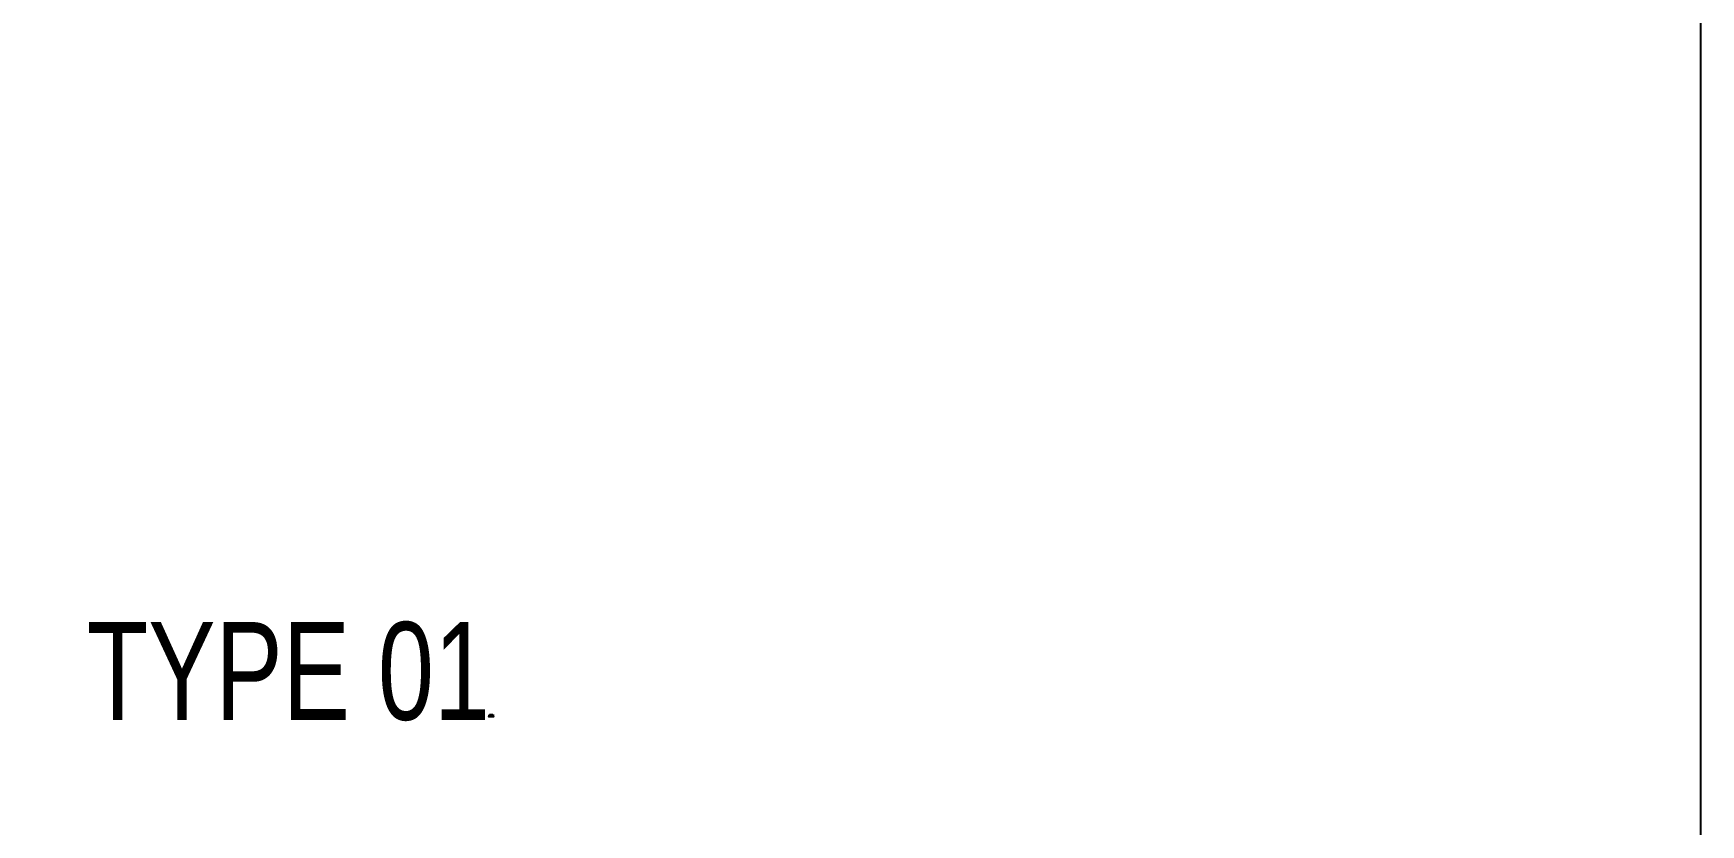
# Model space of a CAD drawing. Header units: centimetres. Extents: x -6122352 to 6876996, y -1694241 to 2592194.
# Drawn here: x 3731185 to 4157695, y 171375 to 373688 of the extents above; entities that cross this region are included whole.
import ezdxf

# ---------------------------------------------------------------- set-up
doc = ezdxf.new("R2010")
doc.units = ezdxf.units.CM
doc.header["$MEASUREMENT"] = 0
doc.linetypes.add('23585-XR-AR-END-SETTING OUT PLAN$0$HIDDEN', pattern=[0.375, 0.25, -0.125])
doc.layers.add('@MI-TYPE-01', color=30, linetype='Continuous')
doc.styles.add('MI-2.5mm-Maldives', font='swissc.ttf', dxfattribs={"width": 0.9, "height": 2.5})

# ---------------------------------------------------------------- blocks, each defined once
blk = doc.blocks.new('T1-FOOTING ELEVATION')
at = {"color": 9}
blk.add_lwpolyline([(-600, -250), (600, -250), (600, -300), (-600, -300)], close=True, dxfattribs=at)
at = {"layer": '@MI-TYPE-01', "color": 114, "linetype": '23585-XR-AR-END-SETTING OUT PLAN$0$HIDDEN', "ltscale": 20, "true_color": 0x139b48}
blk.add_lwpolyline([(-500, 0), (-500, 300), (500, 300), (500, 0)], dxfattribs=at)
at = {"layer": '@MI-TYPE-01', "color": 114, "true_color": 0x139b48}
blk.add_lwpolyline([(-500, 0), (500, 0), (500, -250), (-500, -250)], close=True, dxfattribs=at)

msp = doc.modelspace()

# ---------------------------------------------------------------- linework, layer by layer
msp.add_lwpolyline([(3211363.15958, 919491.60987), (4157693.39982, 919491.60987), (4157693.39982, -460680.45121), (3211363.15958, -460680.45121)], close=True)
at = {"layer": '@MI-TYPE-01', "color": 0, "const_width": 2.5}
msp.add_lwpolyline([(3211363.15958, 242597.06412), (4157693.39982, 242597.06412)], dxfattribs=at)

# ---------------------------------------------------------------- block references
at = {"layer": '@MI-TYPE-01', "color": 30}
msp.add_blockref('T1-FOOTING ELEVATION', (3848278.81375, 199267.38621), dxfattribs=at)

# ---------------------------------------------------------------- texts
at = {"insert": (3744852.9637, 223168.1454), "char_height": 25000, "attachment_point": 1, "style": 'MI-2.5mm-Maldives'}
msp.add_mtext_dynamic_manual_height_columns('TYPE 01', width=393034.7696114, gutter_width=12.5, heights=[0], dxfattribs=at)

doc.saveas('drawing.dxf')
